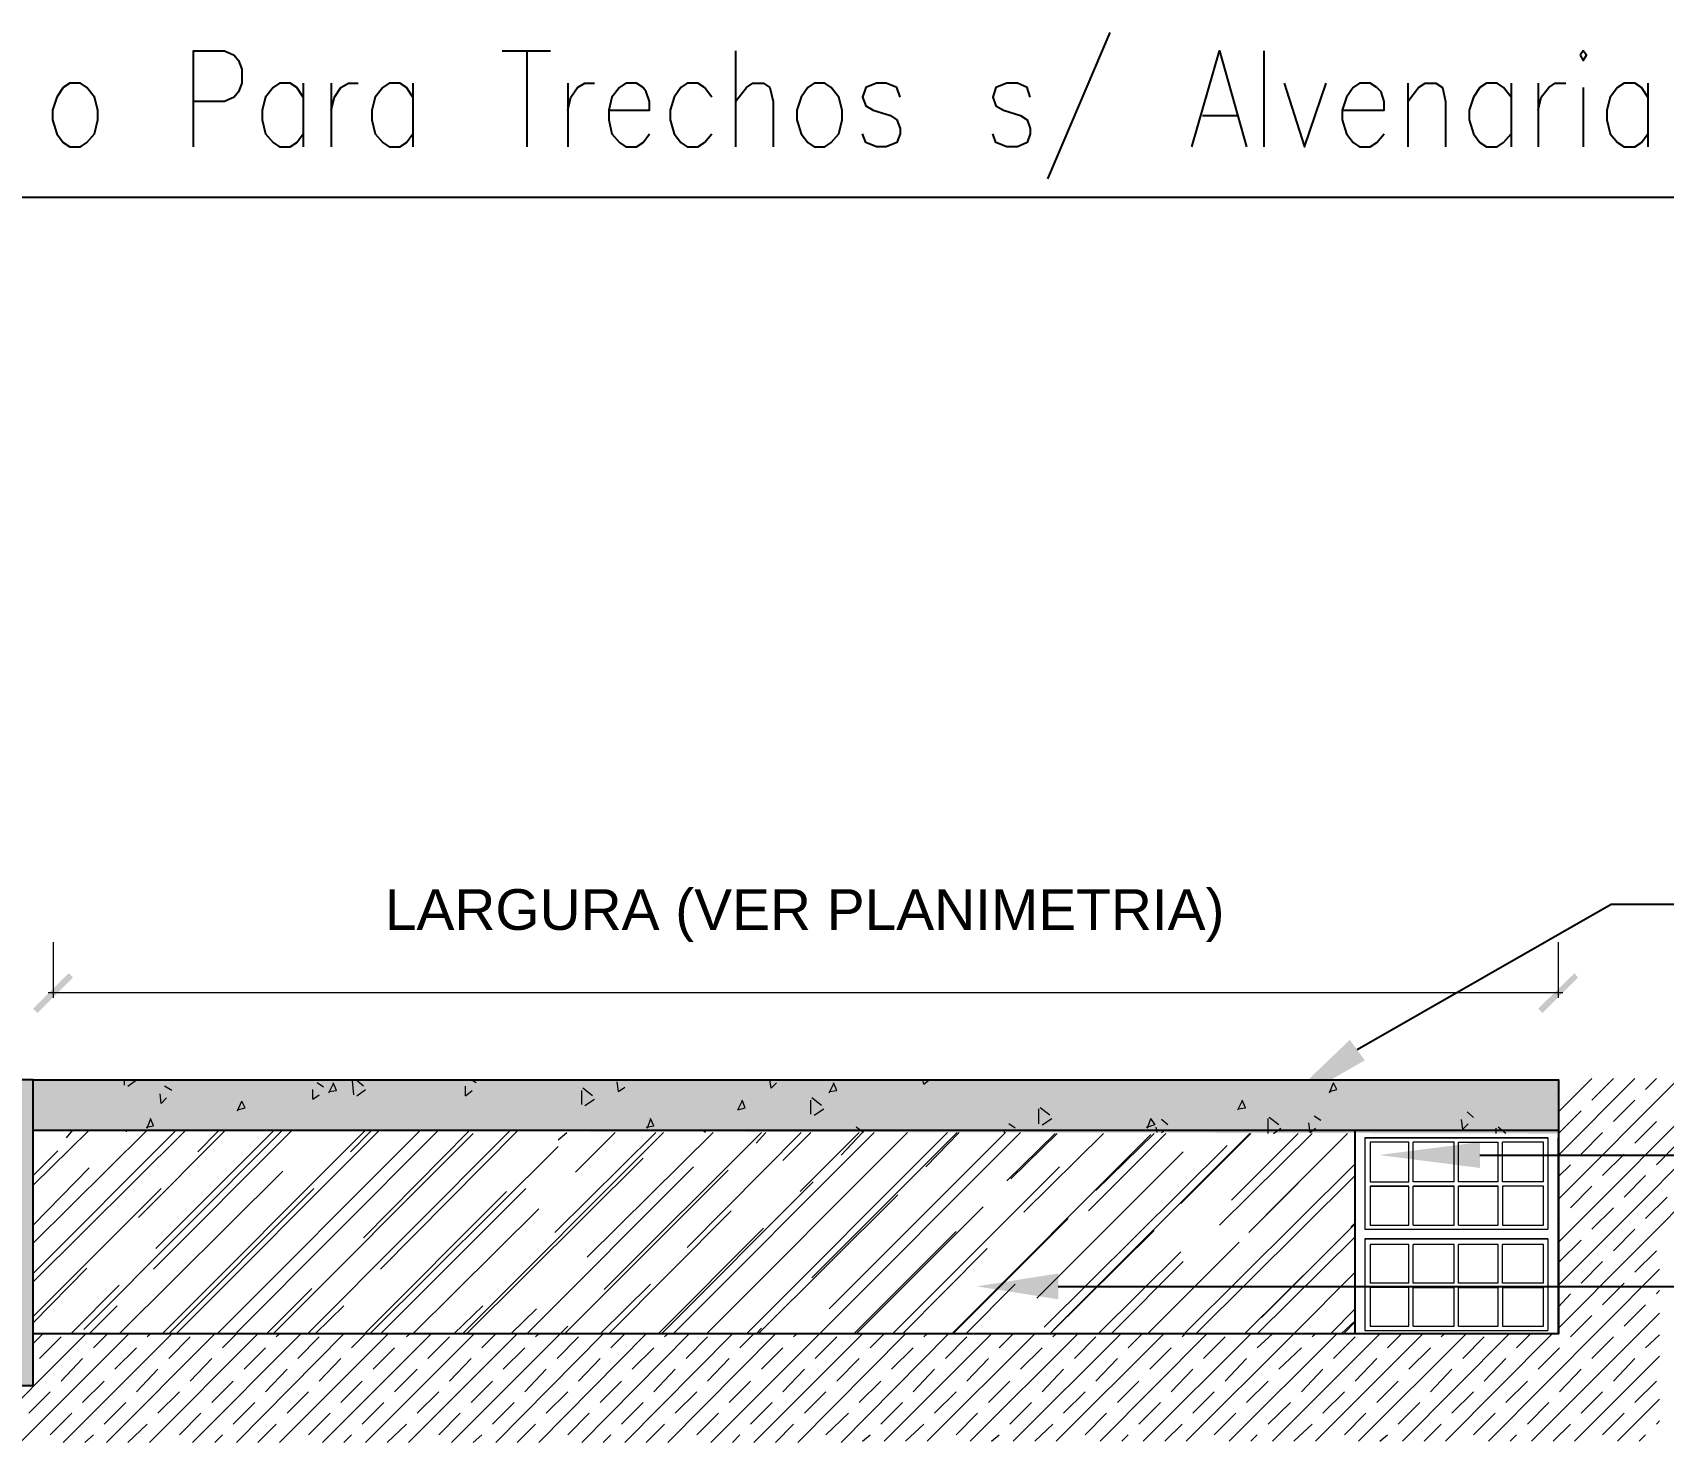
# Model space of a CAD drawing. Header units: feet. Extents: x 203667 to 205527, y 9204857 to 9205156.
# Drawn here: x 203765.734 to 203767.338, y 9204926.848 to 9204928.234 of the extents above; entities that cross this region are included whole.
import ezdxf

# ---------------------------------------------------------------- set-up
doc = ezdxf.new("R2010")
doc.units = ezdxf.units.FT
doc.header["$LTSCALE"] = 0.3
doc.header["$MEASUREMENT"] = 0
for name, color, linetype in [('PDF2_0', 7, 'Continuous'), ('PDF2_A_Cotas', 7, 'Continuous'), ('PDF2_A_Texto', 7, 'Continuous'), ('PDF2_Text', 7, 'Continuous')]:
    doc.layers.add(name, color=color, linetype=linetype)
doc.layers.add('PDF2_A_Placas', color=7, linetype='Continuous', true_color=0xbfbfbf)
doc.styles.add('PDF Arial', font='arial.ttf')

msp = doc.modelspace()

# ---------------------------------------------------------------- hatches: boundary and pattern name
at = {"layer": 'PDF2_0', "transparency": 33554559}
for points in [[(203765.7738, 9204927.3051), (203765.7695, 9204927.3094), (203765.7346, 9204927.2745), (203765.7388, 9204927.2702)], [(203767.2145, 9204927.2745), (203767.2188, 9204927.2702), (203767.2537, 9204927.3051), (203767.2505, 9204927.3094)]]:
    msp.add_hatch(color=256, dxfattribs=at).paths.add_polyline_path(points)
at = {"layer": 'PDF2_0', "true_color": 0xf2f2f2, "transparency": 33554559}
msp.add_hatch(color=7, dxfattribs=at).paths.add_polyline_path([(203767.2346, 9204927.2046), (203765.7346, 9204927.2046), (203765.7346, 9204927.1549), (203767.2346, 9204927.1517), (203767.2346, 9204927.1549), (203767.2336, 9204927.1782)])
at = {"layer": 'PDF2_A_Placas', "transparency": 33554559}
msp.add_hatch(color=256, dxfattribs=at).paths.add_polyline_path([(203765.7346, 9204927.2046), (203765.6542, 9204927.2046), (203765.6447, 9204927.2036), (203765.6352, 9204927.2004), (203765.6267, 9204927.1962), (203765.6193, 9204927.1909), (203765.613, 9204927.1835), (203765.6087, 9204927.175), (203765.6056, 9204927.1666), (203765.5844, 9204927.0798), (203765.5844, 9204926.9042), (203765.7346, 9204926.9042)])

# ---------------------------------------------------------------- linework, layer by layer
at = {"layer": 'PDF2_0', "lineweight": 25}
for points in [[(203765.6056, 9204927.1666), (203765.5844, 9204927.0798), (203765.5844, 9204926.9042), (203765.7346, 9204926.9042), (203765.7346, 9204927.2046)], [(203765.7346, 9204927.2046), (203765.6542, 9204927.2046)], [(203765.7346, 9204927.2046), (203767.2346, 9204927.2046), (203767.2346, 9204926.955), (203765.7346, 9204926.955)], [(203765.7346, 9204927.1549), (203767.2346, 9204927.1549)], [(203767.0347, 9204926.955), (203767.0347, 9204927.1539)], [(203767.2346, 9204926.955), (203767.2346, 9204927.1475)]]:
    msp.add_lwpolyline(points, dxfattribs=at)
at = {"layer": 'PDF2_0', "lineweight": 0}
msp.add_lwpolyline([(203765.7346, 9204927.2046), (203766.0795, 9204927.2046)], dxfattribs=at)
at = {"layer": 'PDF2_0', "color": 8, "lineweight": 0, "true_color": 0x707070}
for points in [[(203765.8245, 9204927.1993), (203765.8245, 9204927.2046)], [(203765.8277, 9204927.1983), (203765.8362, 9204927.2046)], [(203766.0499, 9204927.1898), (203766.0488, 9204927.2036)], [(203766.0594, 9204927.1983), (203766.052, 9204927.2046)], [(203766.1704, 9204927.2015), (203766.1652, 9204927.2046)], [(203766.4603, 9204927.1962), (203766.4592, 9204927.2046)], [(203766.6105, 9204927.2004), (203766.6095, 9204927.2046)], [(203766.6105, 9204927.2004), (203766.6158, 9204927.2046)], [(203766.7607, 9204927.2036), (203766.7607, 9204927.2046)], [(203766.7607, 9204927.2036), (203766.7607, 9204927.2046)], [(203765.8605, 9204927.1814), (203765.8594, 9204927.1909)], [(203765.8605, 9204927.1814), (203765.8658, 9204927.1867)], [(203765.8711, 9204927.1941), (203765.8637, 9204927.1983)], [(203766.0097, 9204927.1856), (203766.0097, 9204927.1951)], [(203766.0097, 9204927.1856), (203766.016, 9204927.1898)], [(203766.0202, 9204927.1972), (203766.0139, 9204927.2015)], [(203766.0255, 9204927.1919), (203766.0298, 9204927.2004)], [(203766.0255, 9204927.193), (203766.0329, 9204927.1941)], [(203766.0329, 9204927.1941), (203766.0298, 9204927.2015)], [(203766.053, 9204927.1888), (203766.0615, 9204927.1951)], [(203766.1599, 9204927.1888), (203766.1599, 9204927.1983)], [(203766.1599, 9204927.1888), (203766.1662, 9204927.1941)], [(203766.2741, 9204927.1803), (203766.2741, 9204927.1941)], [(203766.2847, 9204927.1888), (203766.2752, 9204927.1962)], [(203766.3101, 9204927.193), (203766.309, 9204927.2025)], [(203766.3101, 9204927.193), (203766.3164, 9204927.1972)], [(203766.4603, 9204927.1962), (203766.4656, 9204927.2015)], [(203766.51, 9204927.1793), (203766.5005, 9204927.1867)], [(203766.5174, 9204927.1919), (203766.5217, 9204927.2004)], [(203766.5174, 9204927.193), (203766.5248, 9204927.1941)], [(203766.5248, 9204927.1941), (203766.5217, 9204927.2015)], [(203767.0093, 9204927.1919), (203767.0135, 9204927.2015)], [(203767.0093, 9204927.193), (203767.0167, 9204927.1951)], [(203767.0167, 9204927.1951), (203767.0135, 9204927.2015)], [(203765.9356, 9204927.174), (203765.9398, 9204927.1835)], [(203765.9356, 9204927.175), (203765.943, 9204927.1771)], [(203765.943, 9204927.1771), (203765.9398, 9204927.1835)], [(203766.2773, 9204927.1793), (203766.2868, 9204927.1856)], [(203766.4275, 9204927.175), (203766.4317, 9204927.1835)], [(203766.4275, 9204927.175), (203766.4349, 9204927.1771)], [(203766.4349, 9204927.1771), (203766.4317, 9204927.1845)], [(203766.4994, 9204927.1708), (203766.4994, 9204927.1845)], [(203766.5026, 9204927.1697), (203766.5121, 9204927.1761)], [(203766.7237, 9204927.1613), (203766.7237, 9204927.1761)], [(203766.7343, 9204927.1697), (203766.7248, 9204927.1771)], [(203766.9194, 9204927.175), (203766.9236, 9204927.1835)], [(203766.9194, 9204927.1761), (203766.9268, 9204927.1771)], [(203766.9268, 9204927.1771), (203766.9236, 9204927.1845)], [(203767.1511, 9204927.1676), (203767.1447, 9204927.1729)], [(203765.8457, 9204927.1581), (203765.8531, 9204927.1592)], [(203765.8467, 9204927.157), (203765.8499, 9204927.1655)], [(203765.8531, 9204927.1592), (203765.8499, 9204927.1666)], [(203766.3376, 9204927.1581), (203766.345, 9204927.1592)], [(203766.3386, 9204927.157), (203766.3418, 9204927.1655)], [(203766.345, 9204927.1592), (203766.3418, 9204927.1666)], [(203766.5513, 9204927.1528), (203766.5439, 9204927.1581)], [(203766.6898, 9204927.1528), (203766.6898, 9204927.1549)], [(203766.7004, 9204927.157), (203766.6941, 9204927.1613)], [(203766.7269, 9204927.1602), (203766.7364, 9204927.1666)], [(203766.8295, 9204927.1581), (203766.8369, 9204927.1602)], [(203766.8305, 9204927.157), (203766.8337, 9204927.1666)], [(203766.8379, 9204927.1602), (203766.8337, 9204927.1666)], [(203766.8401, 9204927.1528), (203766.839, 9204927.1581)], [(203766.8506, 9204927.1602), (203766.8443, 9204927.1655)], [(203766.949, 9204927.1517), (203766.949, 9204927.1666)], [(203766.9596, 9204927.1602), (203766.9501, 9204927.1676)], [(203766.9543, 9204927.1517), (203766.9617, 9204927.157)], [(203766.9903, 9204927.1528), (203766.9892, 9204927.1623)], [(203766.9903, 9204927.1528), (203766.9956, 9204927.157)], [(203767.0009, 9204927.1644), (203766.9945, 9204927.1687)], [(203767.1405, 9204927.156), (203767.1394, 9204927.1655)], [(203767.1405, 9204927.156), (203767.1458, 9204927.1613)], [(203767.1733, 9204927.1517), (203767.1733, 9204927.157)], [(203767.1828, 9204927.1517), (203767.1754, 9204927.1581)], [(203766.3958, 9204927.1528), (203766.3937, 9204927.1539)], [(203766.8443, 9204927.1528), (203766.8464, 9204927.1539)]]:
    msp.add_lwpolyline(points, dxfattribs=at)
at = {"layer": 'PDF2_0', "color": 45, "lineweight": 5, "true_color": 0xab7f53}
for points in [[(203767.2346, 9204927.1729), (203767.2674, 9204927.2057)], [(203767.2346, 9204927.1306), (203767.3097, 9204927.2057)], [(203767.2346, 9204927.0872), (203767.3531, 9204927.2057)], [(203767.2346, 9204927.0449), (203767.3954, 9204927.2057)], [(203767.2346, 9204927.0026), (203767.4377, 9204927.2057)], [(203767.2674, 9204927.1845), (203767.2886, 9204927.2057)], [(203767.3203, 9204927.1951), (203767.3309, 9204927.2057)], [(203767.2346, 9204927.1941), (203767.2357, 9204927.1951)], [(203767.2346, 9204926.9603), (203767.4547, 9204927.1814)], [(203767.2357, 9204927.1528), (203767.2569, 9204927.174)], [(203767.2886, 9204927.1634), (203767.3097, 9204927.1845)], [(203767.3097, 9204927.1422), (203767.3309, 9204927.1634)], [(203767.2569, 9204927.1316), (203767.278, 9204927.1528)], [(203767.3309, 9204927.1211), (203767.3521, 9204927.1422)], [(203767.278, 9204927.1105), (203767.2992, 9204927.1316)], [(203767.2346, 9204927.1094), (203767.2463, 9204927.1211)], [(203767.2992, 9204927.0893), (203767.3203, 9204927.1105)], [(203767.2463, 9204927.0788), (203767.2674, 9204927.0999)], [(203767.2674, 9204927.0576), (203767.2886, 9204927.0788)], [(203767.3203, 9204927.0682), (203767.3415, 9204927.0893)], [(203767.2346, 9204927.0661), (203767.2357, 9204927.0682)], [(203767.2357, 9204927.0259), (203767.2569, 9204927.047)], [(203767.2886, 9204927.0364), (203767.3097, 9204927.0576)], [(203767.3097, 9204927.0153), (203767.3309, 9204927.0364)], [(203767.1659, 9204926.8492), (203767.3341, 9204927.0185)], [(203767.2569, 9204927.0047), (203767.278, 9204927.0259)], [(203767.278, 9204926.9835), (203767.2992, 9204927.0047)], [(203767.3309, 9204926.9941), (203767.3341, 9204926.9973)], [(203767.2346, 9204926.9814), (203767.2463, 9204926.9941)], [(203767.2992, 9204926.9624), (203767.3203, 9204926.9835)], [(203767.2082, 9204926.8492), (203767.3341, 9204926.9751)], [(203767.2463, 9204926.9518), (203767.2674, 9204926.973)], [(203765.6796, 9204926.8481), (203765.7865, 9204926.955)], [(203765.7219, 9204926.8481), (203765.8288, 9204926.955)], [(203765.7346, 9204926.9455), (203765.7441, 9204926.955)], [(203765.741, 9204926.9307), (203765.7621, 9204926.9518)], [(203765.7642, 9204926.8481), (203765.8711, 9204926.955)], [(203765.7939, 9204926.9412), (203765.8076, 9204926.955)], [(203765.8066, 9204926.8481), (203765.9134, 9204926.955)], [(203765.8467, 9204926.9518), (203765.8499, 9204926.955)], [(203765.8489, 9204926.8481), (203765.9557, 9204926.955)], [(203765.8679, 9204926.9307), (203765.8891, 9204926.9518)], [(203765.8912, 9204926.8481), (203765.998, 9204926.955)], [(203765.9208, 9204926.9412), (203765.9346, 9204926.955)], [(203765.9346, 9204926.8481), (203766.0403, 9204926.955)], [(203765.9737, 9204926.9518), (203765.9769, 9204926.955)], [(203765.9769, 9204926.8481), (203766.0837, 9204926.955)], [(203765.9948, 9204926.9307), (203766.016, 9204926.9518)], [(203766.0192, 9204926.8481), (203766.126, 9204926.955)], [(203766.0477, 9204926.9412), (203766.0615, 9204926.955)], [(203766.0615, 9204926.8481), (203766.1683, 9204926.955)], [(203766.1017, 9204926.9518), (203766.1049, 9204926.955)], [(203766.1038, 9204926.8481), (203766.2106, 9204926.955)], [(203766.1228, 9204926.9307), (203766.144, 9204926.9518)], [(203766.1461, 9204926.8481), (203766.253, 9204926.955)], [(203766.1757, 9204926.9412), (203766.1895, 9204926.955)], [(203766.1895, 9204926.8481), (203766.2953, 9204926.955)], [(203766.2286, 9204926.9518), (203766.2318, 9204926.955)], [(203766.2318, 9204926.8481), (203766.3376, 9204926.955)], [(203766.2498, 9204926.9307), (203766.2709, 9204926.9518)], [(203766.2741, 9204926.8481), (203766.3799, 9204926.955)], [(203766.3027, 9204926.9412), (203766.3164, 9204926.955)], [(203766.3164, 9204926.8481), (203766.4222, 9204926.955)], [(203766.3556, 9204926.9518), (203766.3587, 9204926.955)], [(203766.3587, 9204926.8481), (203766.4645, 9204926.955)], [(203766.3767, 9204926.9307), (203766.3979, 9204926.9518)], [(203766.4011, 9204926.8481), (203766.5079, 9204926.955)], [(203766.4296, 9204926.9412), (203766.4434, 9204926.955)], [(203766.4434, 9204926.8481), (203766.5502, 9204926.955)], [(203766.4825, 9204926.9518), (203766.4857, 9204926.955)], [(203766.4867, 9204926.8481), (203766.5925, 9204926.955)], [(203766.5037, 9204926.9307), (203766.5248, 9204926.9518)], [(203766.5291, 9204926.8481), (203766.6348, 9204926.955)], [(203766.5576, 9204926.9412), (203766.5714, 9204926.955)], [(203766.5714, 9204926.8492), (203766.6772, 9204926.955)], [(203766.6105, 9204926.9518), (203766.6137, 9204926.955)], [(203766.6137, 9204926.8492), (203766.7195, 9204926.955)], [(203766.6317, 9204926.9307), (203766.6528, 9204926.9518)], [(203766.656, 9204926.8492), (203766.7618, 9204926.955)], [(203766.6846, 9204926.9412), (203766.6983, 9204926.955)], [(203766.6983, 9204926.8492), (203766.8041, 9204926.955)], [(203766.7375, 9204926.9518), (203766.7406, 9204926.955)], [(203766.7406, 9204926.8492), (203766.8464, 9204926.955)], [(203766.7586, 9204926.9307), (203766.7798, 9204926.9518)], [(203766.784, 9204926.8492), (203766.8887, 9204926.955)], [(203766.8115, 9204926.9412), (203766.8253, 9204926.955)], [(203766.8263, 9204926.8492), (203766.9321, 9204926.955)], [(203766.8644, 9204926.9518), (203766.8676, 9204926.955)], [(203766.8686, 9204926.8492), (203766.9744, 9204926.955)], [(203766.8855, 9204926.9307), (203766.9067, 9204926.9518)], [(203766.9109, 9204926.8492), (203767.0167, 9204926.955)], [(203766.9384, 9204926.9412), (203766.9533, 9204926.955)], [(203766.9533, 9204926.8492), (203767.059, 9204926.955)], [(203766.9924, 9204926.9518), (203766.9956, 9204926.955)], [(203766.9956, 9204926.8492), (203767.1013, 9204926.955)], [(203767.0135, 9204926.9307), (203767.0347, 9204926.9518)], [(203767.0379, 9204926.8492), (203767.1437, 9204926.955)], [(203767.0664, 9204926.9412), (203767.0802, 9204926.955)], [(203767.0812, 9204926.8492), (203767.186, 9204926.955)], [(203767.1193, 9204926.9518), (203767.1225, 9204926.955)], [(203767.1236, 9204926.8492), (203767.2283, 9204926.955)], [(203767.1405, 9204926.9307), (203767.1616, 9204926.9518)], [(203767.1934, 9204926.9412), (203767.2071, 9204926.955)], [(203767.2674, 9204926.9307), (203767.2886, 9204926.9518)], [(203767.3203, 9204926.9412), (203767.3341, 9204926.9539)], [(203765.7621, 9204926.9084), (203765.7833, 9204926.9307)], [(203765.815, 9204926.9201), (203765.8362, 9204926.9412)], [(203765.8891, 9204926.9084), (203765.9102, 9204926.9307)], [(203765.942, 9204926.9201), (203765.9631, 9204926.9412)], [(203766.016, 9204926.9084), (203766.0372, 9204926.9307)], [(203766.0689, 9204926.9201), (203766.0901, 9204926.9412)], [(203766.144, 9204926.9084), (203766.1652, 9204926.9307)], [(203766.1969, 9204926.9201), (203766.2181, 9204926.9412)], [(203766.2709, 9204926.9084), (203766.2921, 9204926.9307)], [(203766.3238, 9204926.9201), (203766.345, 9204926.9412)], [(203766.3979, 9204926.9084), (203766.419, 9204926.9307)], [(203766.4508, 9204926.9201), (203766.4719, 9204926.9412)], [(203766.5248, 9204926.9084), (203766.547, 9204926.9307)], [(203766.5788, 9204926.9201), (203766.5999, 9204926.9412)], [(203766.6528, 9204926.9084), (203766.674, 9204926.9307)], [(203766.7057, 9204926.9201), (203766.7269, 9204926.9412)], [(203766.7798, 9204926.9084), (203766.8009, 9204926.9307)], [(203766.8327, 9204926.9201), (203766.8538, 9204926.9412)], [(203766.9067, 9204926.9084), (203766.9279, 9204926.9307)], [(203766.9596, 9204926.9201), (203766.9818, 9204926.9412)], [(203767.0347, 9204926.9084), (203767.0559, 9204926.9307)], [(203767.0876, 9204926.9201), (203767.1088, 9204926.9412)], [(203767.1616, 9204926.9084), (203767.1828, 9204926.9307)], [(203767.2145, 9204926.9201), (203767.2357, 9204926.9412)], [(203767.2505, 9204926.8492), (203767.3341, 9204926.9328)], [(203767.2886, 9204926.9084), (203767.3097, 9204926.9307)], [(203765.8362, 9204926.8979), (203765.8573, 9204926.9201)], [(203765.9631, 9204926.8979), (203765.9843, 9204926.9201)], [(203766.0901, 9204926.8979), (203766.1123, 9204926.9201)], [(203766.2181, 9204926.8979), (203766.2392, 9204926.9201)], [(203766.345, 9204926.8979), (203766.3661, 9204926.9201)], [(203766.4719, 9204926.8979), (203766.4931, 9204926.9201)], [(203766.5999, 9204926.8979), (203766.6211, 9204926.9201)], [(203766.7269, 9204926.8979), (203766.748, 9204926.9201)], [(203766.8538, 9204926.8979), (203766.875, 9204926.9201)], [(203766.9818, 9204926.8979), (203767.003, 9204926.9201)], [(203767.1088, 9204926.8979), (203767.1299, 9204926.9201)], [(203767.2357, 9204926.8979), (203767.2569, 9204926.9201)], [(203765.7833, 9204926.8873), (203765.8044, 9204926.9084)], [(203765.9102, 9204926.8873), (203765.9314, 9204926.9084)], [(203766.0372, 9204926.8873), (203766.0583, 9204926.9084)], [(203766.1652, 9204926.8873), (203766.1863, 9204926.9084)], [(203766.2921, 9204926.8873), (203766.3133, 9204926.9084)], [(203766.419, 9204926.8873), (203766.4402, 9204926.9084)], [(203766.547, 9204926.8873), (203766.5682, 9204926.9084)], [(203766.674, 9204926.8873), (203766.6951, 9204926.9084)], [(203766.8009, 9204926.8873), (203766.8221, 9204926.9084)], [(203766.9279, 9204926.8873), (203766.949, 9204926.9084)], [(203767.0559, 9204926.8873), (203767.077, 9204926.9084)], [(203767.1828, 9204926.8873), (203767.204, 9204926.9084)], [(203767.3097, 9204926.8873), (203767.3309, 9204926.9084)], [(203765.7304, 9204926.8767), (203765.7515, 9204926.8979)], [(203765.8044, 9204926.8661), (203765.8256, 9204926.8873)], [(203765.8573, 9204926.8767), (203765.8785, 9204926.8979)], [(203765.9314, 9204926.8661), (203765.9525, 9204926.8873)], [(203765.9843, 9204926.8767), (203766.0054, 9204926.8979)], [(203766.0583, 9204926.8661), (203766.0795, 9204926.8873)], [(203766.1123, 9204926.8767), (203766.1334, 9204926.8979)], [(203766.1863, 9204926.8661), (203766.2075, 9204926.8873)], [(203766.2392, 9204926.8767), (203766.2604, 9204926.8979)], [(203766.3133, 9204926.8661), (203766.3344, 9204926.8873)], [(203766.3661, 9204926.8767), (203766.3873, 9204926.8979)], [(203766.4402, 9204926.8661), (203766.4614, 9204926.8873)], [(203766.4931, 9204926.8767), (203766.5142, 9204926.8979)], [(203766.5682, 9204926.8661), (203766.5894, 9204926.8873)], [(203766.6211, 9204926.8767), (203766.6422, 9204926.8979)], [(203766.6951, 9204926.8661), (203766.7163, 9204926.8873)], [(203766.748, 9204926.8767), (203766.7692, 9204926.8979)], [(203766.8221, 9204926.8661), (203766.8432, 9204926.8873)], [(203766.875, 9204926.8767), (203766.8961, 9204926.8979)], [(203766.949, 9204926.8661), (203766.9712, 9204926.8873)], [(203767.003, 9204926.8767), (203767.0241, 9204926.8979)], [(203767.077, 9204926.8661), (203767.0982, 9204926.8873)], [(203767.1299, 9204926.8767), (203767.1511, 9204926.8979)], [(203767.204, 9204926.8661), (203767.2251, 9204926.8873)], [(203767.2569, 9204926.8767), (203767.278, 9204926.8979)], [(203767.2928, 9204926.8492), (203767.3341, 9204926.8905)], [(203765.7515, 9204926.8556), (203765.7727, 9204926.8767)], [(203765.8277, 9204926.8481), (203765.8467, 9204926.8661)], [(203765.8785, 9204926.8556), (203765.8996, 9204926.8767)], [(203765.9557, 9204926.8481), (203765.9737, 9204926.8661)], [(203766.0054, 9204926.8556), (203766.0266, 9204926.8767)], [(203766.0826, 9204926.8481), (203766.1017, 9204926.8661)], [(203766.1334, 9204926.8556), (203766.1546, 9204926.8767)], [(203766.2106, 9204926.8481), (203766.2286, 9204926.8661)], [(203766.2604, 9204926.8556), (203766.2815, 9204926.8767)], [(203766.3376, 9204926.8481), (203766.3556, 9204926.8661)], [(203766.3873, 9204926.8556), (203766.4085, 9204926.8767)], [(203766.4645, 9204926.8481), (203766.4825, 9204926.8661)], [(203766.5142, 9204926.8556), (203766.5365, 9204926.8767)], [(203766.5925, 9204926.8492), (203766.6105, 9204926.8661)], [(203766.6422, 9204926.8556), (203766.6634, 9204926.8767)], [(203766.7195, 9204926.8492), (203766.7375, 9204926.8661)], [(203766.7692, 9204926.8556), (203766.7903, 9204926.8767)], [(203766.8475, 9204926.8492), (203766.8644, 9204926.8661)], [(203766.8961, 9204926.8556), (203766.9173, 9204926.8767)], [(203766.9744, 9204926.8492), (203766.9924, 9204926.8661)], [(203767.0241, 9204926.8556), (203767.0453, 9204926.8767)], [(203767.1024, 9204926.8492), (203767.1193, 9204926.8661)], [(203767.1511, 9204926.8556), (203767.1722, 9204926.8767)], [(203767.2293, 9204926.8492), (203767.2463, 9204926.8661)], [(203767.278, 9204926.8556), (203767.2992, 9204926.8767)], [(203767.3309, 9204926.8661), (203767.3341, 9204926.8693)], [(203765.7854, 9204926.8481), (203765.7939, 9204926.8556)], [(203765.9134, 9204926.8481), (203765.9208, 9204926.8556)], [(203766.0403, 9204926.8481), (203766.0477, 9204926.8556)], [(203766.1673, 9204926.8481), (203766.1757, 9204926.8556)], [(203766.2953, 9204926.8481), (203766.3027, 9204926.8556)], [(203766.4222, 9204926.8481), (203766.4296, 9204926.8556)], [(203766.5502, 9204926.8492), (203766.5576, 9204926.8556)], [(203766.6772, 9204926.8492), (203766.6846, 9204926.8556)], [(203766.8052, 9204926.8492), (203766.8115, 9204926.8556)], [(203766.9321, 9204926.8492), (203766.9384, 9204926.8556)], [(203767.059, 9204926.8492), (203767.0664, 9204926.8556)], [(203767.187, 9204926.8492), (203767.1934, 9204926.8556)], [(203767.314, 9204926.8492), (203767.3203, 9204926.8556)]]:
    msp.add_lwpolyline(points, dxfattribs=at)
at = {"layer": 'PDF2_0', "color": 27, "lineweight": 0, "true_color": 0x7a4c3d}
for points in [[(203765.7674, 9204927.1475), (203765.7738, 9204927.1549)], [(203765.7346, 9204927.0438), (203765.8457, 9204927.1539)], [(203765.7346, 9204927.101), (203765.7886, 9204927.1539)], [(203765.7346, 9204927.0058), (203765.8838, 9204927.1539)], [(203765.7346, 9204927.0142), (203765.8743, 9204927.1539)], [(203765.7843, 9204926.9592), (203765.979, 9204927.1539)], [(203765.8256, 9204927.1539), (203765.8267, 9204927.1539)], [(203765.8383, 9204927.0692), (203765.9229, 9204927.1539)], [(203765.8531, 9204927.0185), (203765.9885, 9204927.1539)], [(203765.8552, 9204927.0386), (203765.9705, 9204927.1539)], [(203765.8616, 9204926.955), (203766.0604, 9204927.1539)], [(203765.8753, 9204926.955), (203766.0742, 9204927.1539)], [(203765.8965, 9204927.1338), (203765.9166, 9204927.1539)], [(203765.9155, 9204926.955), (203766.1144, 9204927.1539)], [(203765.9335, 9204926.955), (203766.1324, 9204927.1539)], [(203765.9705, 9204926.955), (203766.1673, 9204927.1517)], [(203766.0044, 9204926.955), (203766.2032, 9204927.1539)], [(203766.0467, 9204927.1338), (203766.0668, 9204927.1539)], [(203766.0594, 9204927.0491), (203766.163, 9204927.1539)], [(203766.0657, 9204926.955), (203766.2508, 9204927.1391)], [(203766.0763, 9204927.0185), (203766.2106, 9204927.1539)], [(203766.1567, 9204926.955), (203766.3545, 9204927.1528)], [(203766.2477, 9204927.0544), (203766.3471, 9204927.1528)], [(203766.2508, 9204927.1454), (203766.2593, 9204927.1528)], [(203766.2678, 9204927.1137), (203766.3069, 9204927.1528)], [(203766.2794, 9204927.0301), (203766.4032, 9204927.1528)], [(203766.2963, 9204926.9984), (203766.4508, 9204927.1528)], [(203766.364, 9204926.955), (203766.5618, 9204927.1528)], [(203766.3778, 9204927.0396), (203766.4899, 9204927.1528)], [(203766.3968, 9204926.955), (203766.5946, 9204927.1528)], [(203766.436, 9204926.955), (203766.6338, 9204927.1528)], [(203766.4455, 9204927.1422), (203766.455, 9204927.1528)], [(203766.4719, 9204927.1253), (203766.4994, 9204927.1528)], [(203766.4889, 9204927.0946), (203766.547, 9204927.1528)], [(203766.5005, 9204927.01), (203766.6433, 9204927.1528)], [(203766.5079, 9204926.955), (203766.7057, 9204927.1528)], [(203766.5174, 9204926.9793), (203766.6909, 9204927.1528)], [(203766.5291, 9204927.1306), (203766.5502, 9204927.1528)], [(203766.6126, 9204927.119), (203766.6454, 9204927.1528)], [(203766.638, 9204926.955), (203766.8337, 9204927.1507)], [(203766.692, 9204927.1052), (203766.7396, 9204927.1517)], [(203766.6962, 9204927.1073), (203766.7417, 9204927.1517)], [(203766.7089, 9204927.0745), (203766.7872, 9204927.1517)], [(203766.729, 9204926.9613), (203766.9088, 9204927.1401)], [(203766.7385, 9204926.9592), (203766.931, 9204927.1517)], [(203766.7724, 9204927.0756), (203766.8485, 9204927.1517)], [(203766.7798, 9204927.0957), (203766.8369, 9204927.1517)], [(203766.8633, 9204927.083), (203766.9321, 9204927.1517)], [(203766.9014, 9204927.0618), (203766.9924, 9204927.1517)], [(203766.9131, 9204927.0862), (203766.9786, 9204927.1517)], [(203766.93, 9204927.0544), (203767.0273, 9204927.1517)], [(203766.9469, 9204927.0714), (203767.0273, 9204927.1517)], [(203765.7346, 9204927.1105), (203765.7589, 9204927.1348)], [(203766.1609, 9204926.955), (203766.3344, 9204927.1274)], [(203766.7216, 9204926.9899), (203766.8655, 9204927.1338)], [(203765.7346, 9204927.0618), (203765.7896, 9204927.1179)], [(203765.8192, 9204926.955), (203765.98, 9204927.1147)], [(203766.2202, 9204926.955), (203766.3841, 9204927.119)], [(203766.2572, 9204926.955), (203766.418, 9204927.1158)], [(203766.5798, 9204926.955), (203766.7438, 9204927.119)], [(203766.8665, 9204926.955), (203767.0347, 9204927.1221)], [(203766.8781, 9204926.955), (203767.0347, 9204927.1105)], [(203765.7346, 9204926.9719), (203765.8605, 9204927.0978)], [(203765.8679, 9204926.955), (203766.0107, 9204927.0978)], [(203766.0604, 9204926.955), (203766.2001, 9204927.0946)], [(203766.0763, 9204926.955), (203766.2191, 9204927.0978)], [(203766.3524, 9204926.955), (203766.5016, 9204927.1041)], [(203766.4476, 9204926.955), (203766.5851, 9204927.0914)], [(203766.108, 9204926.955), (203766.2318, 9204927.0777)], [(203766.3006, 9204926.955), (203766.4212, 9204927.0756)], [(203766.5439, 9204926.955), (203766.6687, 9204927.0798)], [(203766.3492, 9204926.955), (203766.4529, 9204927.0587)], [(203766.6391, 9204926.955), (203766.7523, 9204927.0682)], [(203766.9427, 9204926.9709), (203767.0347, 9204927.0629)], [(203767.0305, 9204927.0597), (203767.0347, 9204927.0639)], [(203766.5418, 9204926.955), (203766.6422, 9204927.0555)], [(203766.7343, 9204926.955), (203766.8369, 9204927.0565)], [(203766.8305, 9204926.955), (203766.9205, 9204927.0449)], [(203766.9384, 9204926.955), (203767.0347, 9204927.0502)], [(203766.5894, 9204926.955), (203766.6729, 9204927.0386)], [(203766.7819, 9204926.955), (203766.8633, 9204927.0354)], [(203766.9257, 9204926.955), (203767.004, 9204927.0322)], [(203765.7346, 9204926.9656), (203765.7875, 9204927.0195)], [(203766.7946, 9204926.955), (203766.8655, 9204927.0259)], [(203766.8305, 9204926.955), (203766.894, 9204927.0185)], [(203766.9744, 9204926.955), (203767.0347, 9204927.0153)], [(203765.7716, 9204926.955), (203765.8192, 9204927.0026)], [(203765.9642, 9204926.955), (203766.0086, 9204926.9994)], [(203766.2921, 9204926.955), (203766.3418, 9204927.0036)], [(203766.6518, 9204926.955), (203766.7004, 9204927.0036)], [(203765.7896, 9204926.955), (203765.8171, 9204926.9825)], [(203766.0118, 9204926.955), (203766.0403, 9204926.9825)], [(203766.1482, 9204926.955), (203766.1768, 9204926.9825)], [(203766.2043, 9204926.955), (203766.2297, 9204926.9793)], [(203767.0104, 9204926.955), (203767.0347, 9204926.9793)], [(203766.253, 9204926.955), (203766.2604, 9204926.9624)], [(203767.021, 9204926.955), (203767.0347, 9204926.9677)], [(203767.0231, 9204926.955), (203767.0347, 9204926.9666)], [(203766.4455, 9204926.955), (203766.4508, 9204926.9603)]]:
    msp.add_lwpolyline(points, dxfattribs=at)
at = {"layer": 'PDF2_0', "color": 25, "lineweight": 5, "true_color": 0xa45937}
for points in [[(203767.0442, 9204927.1475), (203767.0442, 9204927.0576)], [(203767.2241, 9204927.1475), (203767.0442, 9204927.1475)], [(203767.0442, 9204927.1475), (203767.2241, 9204927.1475)], [(203767.0876, 9204927.1433), (203767.0495, 9204927.1433)], [(203767.0495, 9204927.1433), (203767.0495, 9204927.1041)], [(203767.0495, 9204927.1041), (203767.0876, 9204927.1041), (203767.0876, 9204927.1433)], [(203767.132, 9204927.1433), (203767.0918, 9204927.1433)], [(203767.0918, 9204927.1041), (203767.0918, 9204927.1433)], [(203767.132, 9204927.1041), (203767.132, 9204927.1433)], [(203767.1363, 9204927.1041), (203767.1363, 9204927.1433), (203767.1754, 9204927.1433)], [(203767.1754, 9204927.1041), (203767.1754, 9204927.1433)], [(203767.2198, 9204927.1433), (203767.1796, 9204927.1433)], [(203767.1796, 9204927.1041), (203767.1796, 9204927.1433)], [(203767.2198, 9204927.1041), (203767.2198, 9204927.1433)], [(203767.2241, 9204927.1475), (203767.2241, 9204927.0576)], [(203767.0495, 9204927.0999), (203767.0495, 9204927.0618)], [(203767.0495, 9204927.0999), (203767.0876, 9204927.0999), (203767.0495, 9204927.0999), (203767.0876, 9204927.0999)], [(203767.0876, 9204927.0618), (203767.0876, 9204927.0999)], [(203767.132, 9204927.1041), (203767.0918, 9204927.1041)], [(203767.0918, 9204927.0999), (203767.132, 9204927.0999), (203767.0918, 9204927.0999)], [(203767.0918, 9204927.0618), (203767.0918, 9204927.0999)], [(203767.132, 9204927.0999), (203767.0918, 9204927.0999)], [(203767.132, 9204927.0618), (203767.132, 9204927.0999)], [(203767.1754, 9204927.1041), (203767.1363, 9204927.1041)], [(203767.1363, 9204927.0999), (203767.1754, 9204927.0999), (203767.1363, 9204927.0999), (203767.1754, 9204927.0999)], [(203767.1363, 9204927.0618), (203767.1363, 9204927.0999)], [(203767.1754, 9204927.0618), (203767.1754, 9204927.0999)], [(203767.2198, 9204927.1041), (203767.1796, 9204927.1041)], [(203767.2198, 9204927.0999), (203767.1796, 9204927.0999)], [(203767.2198, 9204927.0999), (203767.1796, 9204927.0999)], [(203767.2198, 9204927.0999), (203767.1796, 9204927.0999), (203767.1796, 9204927.0618)], [(203767.2198, 9204927.0618), (203767.2198, 9204927.0999)], [(203767.0495, 9204927.0618), (203767.0876, 9204927.0618)], [(203767.0918, 9204927.0618), (203767.132, 9204927.0618)], [(203767.1363, 9204927.0618), (203767.1754, 9204927.0618)], [(203767.1796, 9204927.0618), (203767.2198, 9204927.0618)], [(203767.0442, 9204927.0576), (203767.2241, 9204927.0576)], [(203767.2241, 9204927.0481), (203767.0442, 9204927.0481)], [(203767.0442, 9204927.0481), (203767.2241, 9204927.0481)], [(203767.0442, 9204927.0481), (203767.0442, 9204926.9582)], [(203767.0495, 9204927.0428), (203767.0495, 9204927.0047)], [(203767.0876, 9204927.0428), (203767.0495, 9204927.0428)], [(203767.0876, 9204927.0047), (203767.0876, 9204927.0428)], [(203767.132, 9204927.0047), (203767.132, 9204927.0428), (203767.0918, 9204927.0428)], [(203767.0918, 9204927.0047), (203767.0918, 9204927.0428)], [(203767.1754, 9204927.0428), (203767.1363, 9204927.0428)], [(203767.1363, 9204927.0047), (203767.1363, 9204927.0428)], [(203767.1754, 9204927.0047), (203767.1754, 9204927.0428)], [(203767.2198, 9204927.0428), (203767.1796, 9204927.0428)], [(203767.1796, 9204927.0047), (203767.1796, 9204927.0428)], [(203767.2198, 9204927.0047), (203767.2198, 9204927.0428)], [(203767.2241, 9204927.0481), (203767.2241, 9204926.9582)], [(203767.0876, 9204927.0047), (203767.0495, 9204927.0047)], [(203767.0876, 9204927.0005), (203767.0495, 9204927.0005)], [(203767.0495, 9204927.0005), (203767.0495, 9204926.9624)], [(203767.0876, 9204927.0005), (203767.0495, 9204927.0005)], [(203767.0876, 9204927.0005), (203767.0495, 9204927.0005)], [(203767.0876, 9204926.9624), (203767.0876, 9204927.0005)], [(203767.132, 9204927.0047), (203767.0918, 9204927.0047)], [(203767.0918, 9204927.0005), (203767.132, 9204927.0005), (203767.0918, 9204927.0005)], [(203767.0918, 9204926.9624), (203767.0918, 9204927.0005)], [(203767.132, 9204927.0005), (203767.0918, 9204927.0005)], [(203767.132, 9204926.9624), (203767.132, 9204927.0005)], [(203767.1754, 9204927.0047), (203767.1363, 9204927.0047)], [(203767.1754, 9204927.0005), (203767.1363, 9204927.0005)], [(203767.1363, 9204927.0005), (203767.1754, 9204927.0005), (203767.1363, 9204927.0005)], [(203767.1363, 9204926.9624), (203767.1363, 9204927.0005)], [(203767.1754, 9204926.9624), (203767.1754, 9204927.0005)], [(203767.2198, 9204927.0047), (203767.1796, 9204927.0047)], [(203767.2198, 9204927.0005), (203767.1796, 9204927.0005)], [(203767.1796, 9204927.0005), (203767.2198, 9204927.0005), (203767.1796, 9204927.0005), (203767.1796, 9204926.9624)], [(203767.2198, 9204926.9624), (203767.2198, 9204927.0005)], [(203767.0495, 9204926.9624), (203767.0876, 9204926.9624)], [(203767.0918, 9204926.9624), (203767.132, 9204926.9624)], [(203767.1363, 9204926.9624), (203767.1754, 9204926.9624)], [(203767.1796, 9204926.9624), (203767.2198, 9204926.9624)], [(203767.0442, 9204926.9582), (203767.2241, 9204926.9582)]]:
    msp.add_lwpolyline(points, dxfattribs=at)
at = {"layer": 'PDF2_A_Cotas', "lineweight": 0}
for points in [[(203765.7547, 9204927.285), (203765.7547, 9204927.34)], [(203767.2346, 9204927.285), (203767.2346, 9204927.34)], [(203765.7494, 9204927.2903), (203767.2389, 9204927.2903)]]:
    msp.add_lwpolyline(points, dxfattribs=at)
at = {"layer": 'PDF2_A_Texto', "lineweight": 25}
for points in [[(203766.7935, 9204928.2339), (203766.7322, 9204928.0901)], [(203765.8922, 9204928.1218), (203765.8922, 9204928.2159), (203765.9229, 9204928.2159), (203765.9324, 9204928.2117), (203765.9367, 9204928.2064), (203765.9398, 9204928.198), (203765.9398, 9204928.1842), (203765.9367, 9204928.1757), (203765.9324, 9204928.1704), (203765.9229, 9204928.1662), (203765.8922, 9204928.1662)], [(203766.1958, 9204928.2159), (203766.2434, 9204928.2159)], [(203766.2202, 9204928.2159), (203766.2202, 9204928.1218)], [(203766.4254, 9204928.2159), (203766.4254, 9204928.1218)], [(203766.8739, 9204928.1218), (203766.9014, 9204928.2159), (203766.9279, 9204928.1218)], [(203766.9448, 9204928.2159), (203766.9448, 9204928.1218)], [(203766.0001, 9204928.1704), (203765.9938, 9204928.18), (203765.9874, 9204928.1842), (203765.9769, 9204928.1842), (203765.9705, 9204928.18), (203765.9631, 9204928.1704), (203765.9599, 9204928.1578), (203765.9599, 9204928.1482), (203765.9631, 9204928.1345), (203765.9705, 9204928.126), (203765.9769, 9204928.1218), (203765.9874, 9204928.1218), (203765.9938, 9204928.126), (203766.0001, 9204928.1345)], [(203766.0001, 9204928.1842), (203766.0001, 9204928.1218)], [(203766.0276, 9204928.1842), (203766.0276, 9204928.1218)], [(203766.0276, 9204928.1578), (203766.0308, 9204928.1704), (203766.0372, 9204928.18), (203766.0446, 9204928.1842), (203766.0541, 9204928.1842)], [(203766.108, 9204928.1704), (203766.1017, 9204928.18), (203766.0953, 9204928.1842), (203766.0848, 9204928.1842), (203766.0784, 9204928.18), (203766.071, 9204928.1704), (203766.0678, 9204928.1578), (203766.0678, 9204928.1482), (203766.071, 9204928.1345), (203766.0784, 9204928.126), (203766.0848, 9204928.1218), (203766.0953, 9204928.1218), (203766.1017, 9204928.126), (203766.108, 9204928.1345)], [(203766.108, 9204928.1842), (203766.108, 9204928.1218)], [(203766.2604, 9204928.1842), (203766.2604, 9204928.1218)], [(203766.2604, 9204928.1578), (203766.2635, 9204928.1704), (203766.2699, 9204928.18), (203766.2773, 9204928.1842), (203766.2868, 9204928.1842)], [(203766.3006, 9204928.1578), (203766.3408, 9204928.1578), (203766.3408, 9204928.1662), (203766.3376, 9204928.1757), (203766.3344, 9204928.18), (203766.3281, 9204928.1842), (203766.3175, 9204928.1842), (203766.3111, 9204928.18), (203766.3037, 9204928.1704), (203766.3006, 9204928.1578), (203766.3006, 9204928.1482), (203766.3037, 9204928.1345), (203766.3111, 9204928.126), (203766.3175, 9204928.1218), (203766.3281, 9204928.1218), (203766.3344, 9204928.126), (203766.3408, 9204928.1345)], [(203766.4021, 9204928.1704), (203766.3947, 9204928.18), (203766.3884, 9204928.1842), (203766.3778, 9204928.1842), (203766.3714, 9204928.18), (203766.3651, 9204928.1704), (203766.3609, 9204928.1578), (203766.3609, 9204928.1482), (203766.3651, 9204928.1345), (203766.3714, 9204928.126), (203766.3778, 9204928.1218), (203766.3884, 9204928.1218), (203766.3947, 9204928.126), (203766.4021, 9204928.1345)], [(203766.4254, 9204928.1662), (203766.436, 9204928.18), (203766.4423, 9204928.1842), (203766.4529, 9204928.1842), (203766.4592, 9204928.18), (203766.4624, 9204928.1662), (203766.4624, 9204928.1218)], [(203766.5872, 9204928.1704), (203766.5841, 9204928.18), (203766.5735, 9204928.1842), (203766.564, 9204928.1842), (203766.5534, 9204928.18), (203766.5502, 9204928.1704), (203766.5534, 9204928.162), (203766.5608, 9204928.1578), (203766.5777, 9204928.1525), (203766.5841, 9204928.1482), (203766.5872, 9204928.1398), (203766.5872, 9204928.1345), (203766.5841, 9204928.126), (203766.5735, 9204928.1218), (203766.564, 9204928.1218), (203766.5534, 9204928.126), (203766.5502, 9204928.1345)], [(203766.7152, 9204928.1704), (203766.7121, 9204928.18), (203766.7025, 9204928.1842), (203766.692, 9204928.1842), (203766.6814, 9204928.18), (203766.6782, 9204928.1704), (203766.6814, 9204928.162), (203766.6888, 9204928.1578), (203766.7057, 9204928.1525), (203766.7121, 9204928.1482), (203766.7152, 9204928.1398), (203766.7152, 9204928.1345), (203766.7121, 9204928.126), (203766.7025, 9204928.1218), (203766.692, 9204928.1218), (203766.6814, 9204928.126), (203766.6782, 9204928.1345)], [(203766.9649, 9204928.1842), (203766.985, 9204928.1218), (203767.0061, 9204928.1842)], [(203767.022, 9204928.1578), (203767.0633, 9204928.1578), (203767.0633, 9204928.1662), (203767.0601, 9204928.1757), (203767.0559, 9204928.18), (203767.0495, 9204928.1842), (203767.0389, 9204928.1842), (203767.0326, 9204928.18), (203767.0262, 9204928.1704), (203767.022, 9204928.1578), (203767.022, 9204928.1482), (203767.0262, 9204928.1345), (203767.0326, 9204928.126), (203767.0389, 9204928.1218), (203767.0495, 9204928.1218), (203767.0559, 9204928.126), (203767.0633, 9204928.1345)], [(203767.0865, 9204928.1842), (203767.0865, 9204928.1218)], [(203767.0865, 9204928.1662), (203767.0971, 9204928.18), (203767.1035, 9204928.1842), (203767.114, 9204928.1842), (203767.1204, 9204928.18), (203767.1236, 9204928.1662), (203767.1236, 9204928.1218)], [(203767.1881, 9204928.1704), (203767.1807, 9204928.18), (203767.1743, 9204928.1842), (203767.1638, 9204928.1842), (203767.1574, 9204928.18), (203767.1511, 9204928.1704), (203767.1468, 9204928.1578), (203767.1468, 9204928.1482), (203767.1511, 9204928.1345), (203767.1574, 9204928.126), (203767.1638, 9204928.1218), (203767.1743, 9204928.1218), (203767.1807, 9204928.126), (203767.1881, 9204928.1345)], [(203767.1881, 9204928.1842), (203767.1881, 9204928.1218)], [(203767.2145, 9204928.1842), (203767.2145, 9204928.1218)], [(203767.2145, 9204928.1578), (203767.2177, 9204928.1704), (203767.2251, 9204928.18), (203767.2315, 9204928.1842), (203767.242, 9204928.1842)], [(203767.3224, 9204928.1704), (203767.3161, 9204928.18), (203767.3097, 9204928.1842), (203767.2992, 9204928.1842), (203767.2928, 9204928.18), (203767.2854, 9204928.1704), (203767.2822, 9204928.1578), (203767.2822, 9204928.1482), (203767.2854, 9204928.1345), (203767.2928, 9204928.126), (203767.2992, 9204928.1218), (203767.3097, 9204928.1218), (203767.3161, 9204928.126), (203767.3224, 9204928.1345)], [(203767.3224, 9204928.1842), (203767.3224, 9204928.1218)], [(203767.259, 9204928.18), (203767.259, 9204928.1218)], [(203766.8845, 9204928.1525), (203766.9183, 9204928.1525)], [(203764.7667, 9204928.0721), (203767.7847, 9204928.0721)], [(203767.0368, 9204927.2343), (203767.2865, 9204927.3771), (203768.284, 9204927.3771)], [(203767.1574, 9204927.1306), (203768.2851, 9204927.1306)], [(203766.7427, 9204927.0015), (203768.2851, 9204927.0015)]]:
    msp.add_lwpolyline(points, dxfattribs=at)
for points in [[(203767.2558, 9204928.2117), (203767.259, 9204928.2064), (203767.2621, 9204928.2117), (203767.259, 9204928.2159)], [(203765.7706, 9204928.1842), (203765.7642, 9204928.18), (203765.7579, 9204928.1704), (203765.7537, 9204928.1578), (203765.7537, 9204928.1482), (203765.7579, 9204928.1345), (203765.7642, 9204928.126), (203765.7706, 9204928.1218), (203765.7812, 9204928.1218), (203765.7875, 9204928.126), (203765.7949, 9204928.1345), (203765.7981, 9204928.1482), (203765.7981, 9204928.1578), (203765.7949, 9204928.1704), (203765.7875, 9204928.18), (203765.7812, 9204928.1842)], [(203766.5026, 9204928.1842), (203766.4963, 9204928.18), (203766.4899, 9204928.1704), (203766.4857, 9204928.1578), (203766.4857, 9204928.1482), (203766.4899, 9204928.1345), (203766.4963, 9204928.126), (203766.5026, 9204928.1218), (203766.5132, 9204928.1218), (203766.5195, 9204928.126), (203766.5269, 9204928.1345), (203766.5301, 9204928.1482), (203766.5301, 9204928.1578), (203766.5269, 9204928.1704), (203766.5195, 9204928.18), (203766.5132, 9204928.1842)]]:
    msp.add_lwpolyline(points, close=True, dxfattribs=at)
at = {"layer": 'PDF2_A_Texto', "transparency": 33554559}
for points in [[(203766.9554, 9204927.1729), (203767.0294, 9204927.2438), (203767.0442, 9204927.2237)], [(203767.058, 9204927.1306), (203767.1574, 9204927.1433), (203767.1574, 9204927.1179)], [(203766.6623, 9204927.0015), (203766.7427, 9204927.0142), (203766.7427, 9204926.9888)]]:
    msp.add_solid(points, dxfattribs=at)

# ---------------------------------------------------------------- texts
at = {"layer": 'PDF2_Text', "insert": (203766.0805, 9204927.3399), "char_height": 0.039991, "attachment_point": 7, "style": 'PDF Arial'}
msp.add_mtext('LARGURA (VER PLANIMETRIA)', dxfattribs=at)

doc.saveas('drawing.dxf')
